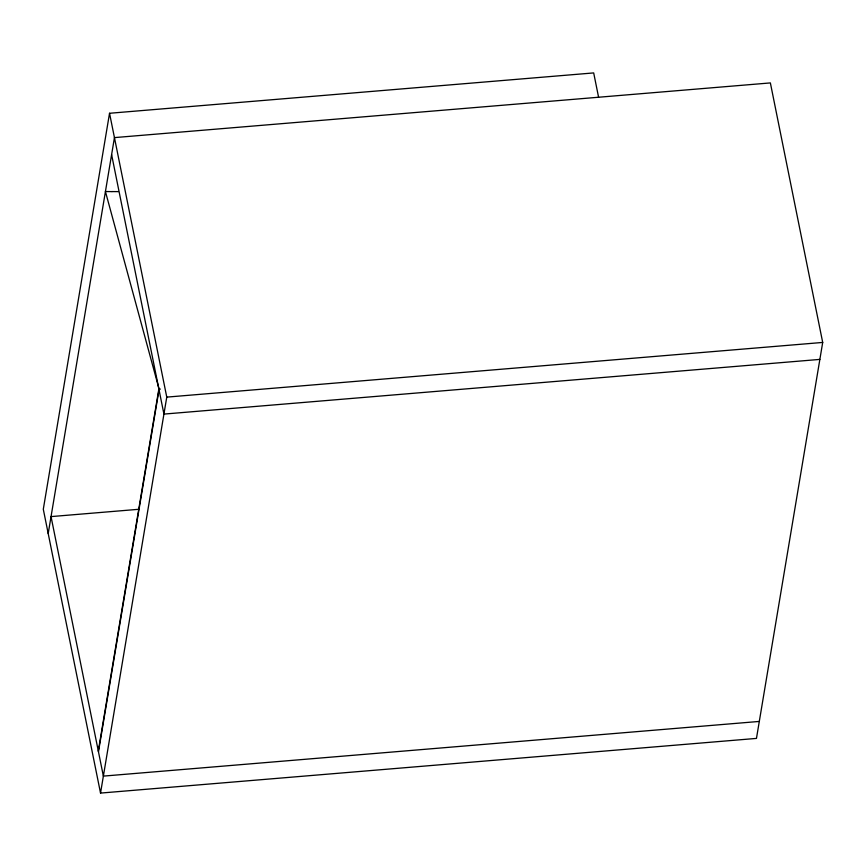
<?xml version="1.0" encoding="UTF-8"?>
<svg xmlns="http://www.w3.org/2000/svg" width="866" height="866" viewBox="0 0 866 866"><rect width="100%" height="100%" fill="white"/><g stroke="black" fill="none" stroke-linecap="round" stroke-linejoin="round"><path stroke-width="1.3" d="M598.59 97.241L593.686 72.917L109.538 113.273L43.3 509.24L100.532 793.083L756.462 738.406L822.7 342.438L770.372 82.919L114.453 137.607L48.204 533.575M98.302 750.974L158.868 388.953M98.464 751.785L159.03 389.754M100.532 793.083L166.77 397.115L109.538 113.273M160.383 389.083L159.127 389.191L105.425 191.527L111.963 191.613M166.77 397.115L822.7 342.438M819.864 359.401L163.934 414.089L111.606 154.581M138.592 509.305L51.04 516.601L103.368 776.109L759.298 721.432M118.469 191.602A253.424 139.87 -11.4 0 1 111.985 191.57"/></g></svg>
